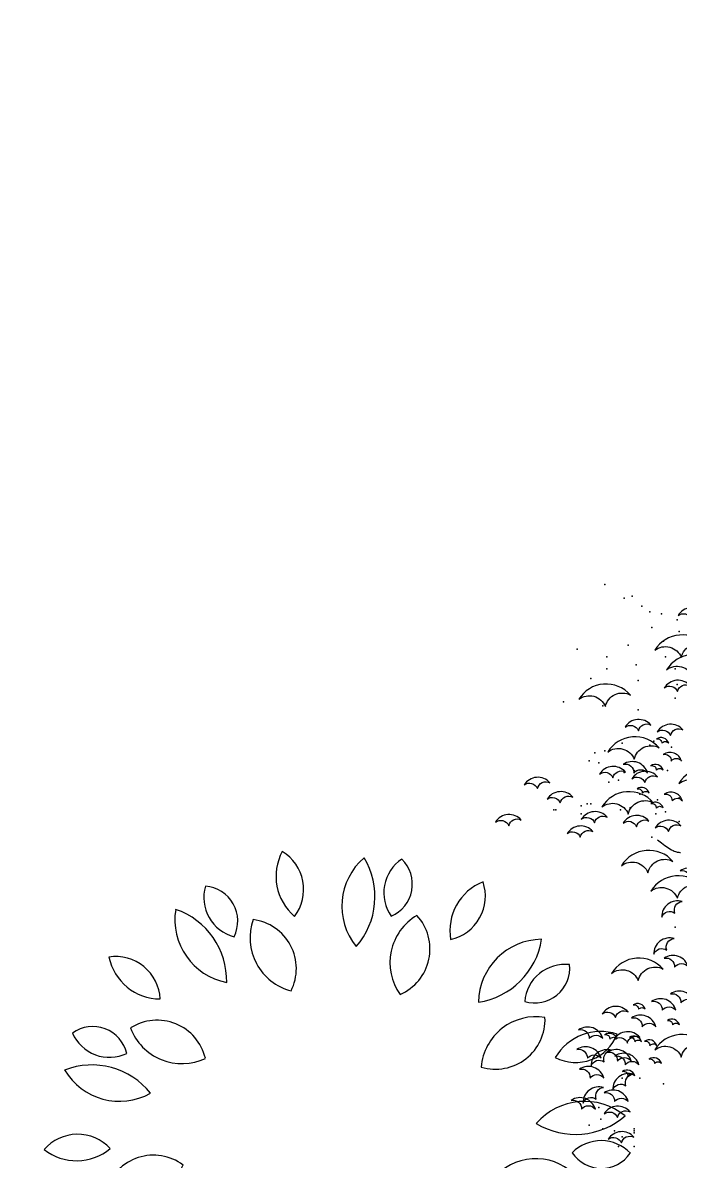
# Model space of a CAD drawing. Header units: millimetres. Extents: x 209.8 to 281.8, y 45 to 110.
# Drawn here: x 240.275 to 240.774, y 88.776 to 89.64 of the extents above; entities that cross this region are included whole.
import ezdxf

# ---------------------------------------------------------------- set-up
doc = ezdxf.new("R2010")
doc.units = ezdxf.units.MM
doc.header["$LTSCALE"] = 0.65
for name, color, linetype in [('ARBOLES', 95, 'Continuous'), ('eje2grueso', 5, 'Continuous'), ('murodelgado', 1, 'Continuous'), ('puertas', 20, 'Continuous')]:
    doc.layers.add(name, color=color, linetype=linetype)

# ---------------------------------------------------------------- blocks, each defined once
blk = doc.blocks.new('arb-pl51')
for points in [[(-0.1427, 0.2051, -0.500189), (-0.1301, 0.2109, 0.508573), (-0.1562, 0.2088, -0.500189)], [(-0.1529, 0.1663, -0.500189), (-0.1276, 0.1779, 0.508573), (-0.1797, 0.1736, -0.500189)], [(-0.141, 0.1465, -0.500189), (-0.1157, 0.1581, 0.508573), (-0.1678, 0.1538, -0.500189)], [(-0.2297, 0.1166, -0.500189), (-0.2044, 0.1282, 0.508573), (-0.2566, 0.1239, -0.500189)], [(-0.1566, 0.1318, -0.500189), (-0.144, 0.1376, 0.508573), (-0.1701, 0.1354, -0.500189)], [(-0.1963, 0.0921, -0.500189), (-0.1837, 0.0979, 0.508573), (-0.2098, 0.0957, -0.500189)], [(-0.1639, 0.0872, -0.500189), (-0.1512, 0.093, 0.508573), (-0.1773, 0.0909, -0.500189)], [(-0.2005, 0.0632, -0.500189), (-0.1752, 0.0748, 0.508573), (-0.2274, 0.0705, -0.500189)], [(-0.1726, 0.0794, -0.500189), (-0.1656, 0.0794, 0.508573), (-0.1779, 0.0838, -0.500189)], [(-0.1631, 0.0614, -0.500189), (-0.1527, 0.0614, 0.508573), (-0.1711, 0.0681, -0.500189)], [(-0.2009, 0.0492, -0.500189), (-0.187, 0.0492, 0.508573), (-0.2116, 0.0581, -0.500189)], [(-0.1782, 0.0522, -0.500189), (-0.1713, 0.0522, 0.508573), (-0.1836, 0.0567, -0.500189)], [(-0.2221, 0.0445, -0.500189), (-0.2095, 0.0503, 0.508573), (-0.2356, 0.0482, -0.500189)], [(-0.1897, 0.0396, -0.500189), (-0.177, 0.0454, 0.508573), (-0.2031, 0.0433, -0.500189)], [(-0.1285, 0.0313, -0.500189), (-0.1032, 0.0429, 0.508573), (-0.1554, 0.0386, -0.500189)], [(-0.2986, 0.0335, -0.500189), (-0.2859, 0.0393, 0.508573), (-0.312, 0.0372, -0.500189)], [(-0.1923, 0.0288, -0.500189), (-0.1853, 0.0288, 0.508573), (-0.1976, 0.0333, -0.500189)], [(-0.2754, 0.019, -0.500189), (-0.2627, 0.0248, 0.508573), (-0.2888, 0.0227, -0.500189)], [(-0.2065, 0.0077, -0.500189), (-0.1812, 0.0192, 0.508573), (-0.2333, 0.0149, -0.500189)], [(-0.1622, 0.0212, -0.500189), (-0.1518, 0.0212, 0.508573), (-0.1702, 0.0278, -0.500189)], [(-0.1782, 0.0138, -0.500189), (-0.1713, 0.0139, 0.508573), (-0.1836, 0.0183, -0.500189)], [(-0.3276, -0.0041, -0.500189), (-0.3149, 0.0017, 0.508573), (-0.341, -0.0005, -0.500189)], [(-0.2406, -0.0012, -0.500189), (-0.228, 0.0046, 0.508573), (-0.2541, 0.0024, -0.500189)], [(-0.1983, -0.0051, -0.500189), (-0.1857, 0.0007, 0.508573), (-0.2117, -0.0014, -0.500189)], [(-0.1658, -0.01, -0.500189), (-0.1532, -0.0042, 0.508573), (-0.1793, -0.0063, -0.500189)], [(-0.2551, -0.0157, -0.500189), (-0.2425, -0.0099, 0.508573), (-0.2685, -0.0121, -0.500189)], [(-0.1866, -0.0518, -0.500189), (-0.1613, -0.0402, 0.508573), (-0.2135, -0.0446, -0.500189)], [(-0.1568, -0.0776, -0.500189), (-0.1316, -0.066, 0.508573), (-0.1837, -0.0703, -0.500189)], [(-0.1434, -0.0586, -0.500189), (-0.1295, -0.0586, 0.508573), (-0.1541, -0.0497, -0.500189)], [(-0.1594, -0.0925, -0.500189), (-0.1519, -0.0808, 0.508573), (-0.1727, -0.0967, -0.500189)], [(-0.1676, -0.1301, -0.500189), (-0.16, -0.1184, 0.508573), (-0.1808, -0.1343, -0.500189)], [(-0.1965, -0.1609, -0.500189), (-0.1712, -0.1493, 0.508573), (-0.2234, -0.1536, -0.500189)], [(-0.1596, -0.1472, -0.500189), (-0.1457, -0.1472, 0.508573), (-0.1703, -0.1383, -0.500189)], [(-0.1532, -0.1833, -0.500189), (-0.1392, -0.1833, 0.508573), (-0.1639, -0.1744, -0.500189)], [(-0.1962, -0.19, -0.500189), (-0.1893, -0.19, 0.508573), (-0.2016, -0.1855, -0.500189)], [(-0.1722, -0.1909, -0.500189), (-0.1583, -0.1909, 0.508573), (-0.1829, -0.182, -0.500189)], [(-0.2194, -0.1983, -0.500189), (-0.2068, -0.1926, 0.508573), (-0.2329, -0.1947, -0.500189)], [(-0.1925, -0.2076, -0.500189), (-0.1786, -0.2076, 0.508573), (-0.2032, -0.1987, -0.500189)], [(-0.1617, -0.2058, -0.500189), (-0.1547, -0.2058, 0.508573), (-0.167, -0.2013, -0.500189)], [(-0.2461, -0.2196, -0.500189), (-0.2322, -0.2196, 0.508573), (-0.2568, -0.2107, -0.500189)], [(-0.2251, -0.2201, -0.500189), (-0.2181, -0.2201, 0.508573), (-0.2304, -0.2157, -0.500189)], [(-0.2075, -0.2241, -0.500189), (-0.1949, -0.2183, 0.508573), (-0.221, -0.2205, -0.500189)], [(-0.2, -0.2229, -0.500189), (-0.1931, -0.2229, 0.508573), (-0.2054, -0.2185, -0.500189)], [(-0.1529, -0.2383, -0.500189), (-0.1276, -0.2267, 0.508573), (-0.1797, -0.231, -0.500189)], [(-0.248, -0.2396, -0.500189), (-0.2341, -0.2396, 0.508573), (-0.2587, -0.2307, -0.500189)], [(-0.1848, -0.2268, -0.500189), (-0.1778, -0.2267, 0.508573), (-0.1901, -0.2223, -0.500189)], [(-0.2309, -0.2432, -0.500189), (-0.2234, -0.2315, 0.508573), (-0.2442, -0.2474, -0.500189)], [(-0.2175, -0.2424, -0.500189), (-0.2036, -0.2424, 0.508573), (-0.2282, -0.2335, -0.500189)], [(-0.2096, -0.2462, -0.500189), (-0.1957, -0.2462, 0.508573), (-0.2203, -0.2373, -0.500189)], [(-0.18, -0.2449, -0.500189), (-0.173, -0.2449, 0.508573), (-0.1853, -0.2404, -0.500189)], [(-0.2452, -0.2596, -0.500189), (-0.2313, -0.2596, 0.508573), (-0.2559, -0.2507, -0.500189)], [(-0.207, -0.2573, -0.500189), (-0.2, -0.2573, 0.508573), (-0.2123, -0.2529, -0.500189)], [(-0.209, -0.2674, -0.500189), (-0.2015, -0.2557, 0.508573), (-0.2223, -0.2716, -0.500189)], [(-0.239, -0.2809, -0.500189), (-0.2315, -0.2691, 0.508573), (-0.2523, -0.285, -0.500189)], [(-0.2204, -0.2834, -0.500189), (-0.2065, -0.2834, 0.508573), (-0.2311, -0.2745, -0.500189)], [(-0.2538, -0.2911, -0.500189), (-0.2399, -0.2911, 0.508573), (-0.2645, -0.2822, -0.500189)], [(-0.2174, -0.2995, -0.500189), (-0.2048, -0.2937, 0.508573), (-0.2309, -0.2958, -0.500189)], [(-0.2135, -0.3253, -0.500189), (-0.2008, -0.3195, 0.508573), (-0.2269, -0.3216, -0.500189)]]:
    blk.add_lwpolyline(points, format="xyb", close=True)
blk.add_lwpolyline([(-0.1768, -0.0183), (-0.1728, -0.0214), (-0.1695, -0.024), (-0.1667, -0.0259), (-0.1645, -0.0274), (-0.1627, -0.0285), (-0.1612, -0.0293), (-0.16, -0.0298), (-0.1589, -0.0302), (-0.1579, -0.0305), (-0.157, -0.0307), (-0.1561, -0.0309), (-0.1553, -0.031), (-0.1545, -0.0311), (-0.1537, -0.0311)])
for p in [(-0.2304, 0.2402), (-0.2106, 0.2263), (-0.2026, 0.2283), (-0.1927, 0.2183), (-0.1848, 0.2124), (-0.1729, 0.2104), (-0.1828, 0.1965), (-0.157, 0.2045), (-0.155, 0.1926), (-0.2582, 0.1747), (-0.2066, 0.1787), (-0.1709, 0.1827), (-0.2284, 0.1668), (-0.1689, 0.1668), (-0.2284, 0.1549), (-0.1987, 0.1589), (-0.159, 0.1549), (-0.2443, 0.145), (-0.1967, 0.143), (-0.157, 0.139), (-0.2721, 0.1212), (-0.2324, 0.1172), (-0.159, 0.1251), (-0.1967, 0.1132), (-0.1808, 0.0815), (-0.2403, 0.0696), (-0.2304, 0.0716), (-0.2126, 0.0795), (-0.1848, 0.0775), (-0.1629, 0.0756), (-0.2463, 0.0617), (-0.2364, 0.0597), (-0.2106, 0.0498), (-0.2006, 0.0518), (-0.1669, 0.0518), (-0.2264, 0.0399), (-0.2165, 0.0419), (-0.1947, 0.028), (-0.155, 0.024), (-0.282, 0.0121), (-0.28, 0.0121), (-0.2542, 0.0161), (-0.2483, 0.0181), (-0.2443, 0.0181), (-0.2145, 0.0121), (-0.2046, 0.0141), (-0.1768, 0.022), (-0.2542, 0.0081), (-0.1788, 0.0081), (-0.1689, 0.0101), (-0.155, 0.0002), (-0.1828, -0.0157), (-0.1828, -0.0157), (-0.159, -0.1069), (-0.2126, -0.2596), (-0.1947, -0.2596), (-0.1709, -0.2655), (-0.2364, -0.2893), (-0.2463, -0.3072), (-0.2344, -0.3012), (-0.2324, -0.3111), (-0.2006, -0.3111), (-0.2205, -0.3131), (-0.2126, -0.3191), (-0.2006, -0.3131), (-0.2006, -0.3151), (-0.2165, -0.329), (-0.2006, -0.329), (-0.2006, -0.329)]:
    blk.add_point(p)
blk = doc.blocks.new('arb-pl57')
for centre, radius, start, end in [((-0.0086, 0.4615), 0.0887, 151.7015, 229.7406), ((-0.126, 0.4393), 0.0753, 322.8639, 58.5782), ((0.1217, 0.411), 0.1079, 130.709, 219.1064), ((-0.0576, 0.427), 0.1272, 318.6571, 31.1583), ((0.1526, 0.4336), 0.0681, 123.4613, 215.4329), ((0.0737, 0.4483), 0.059, 293.3115, 45.5828), ((-0.151, 0.4255), 0.0681, 163.4613, 255.4329), ((-0.2208, 0.386), 0.059, 333.3115, 85.5828), ((0.2848, 0.3697), 0.0887, 111.7015, 189.7406), ((0.1806, 0.4282), 0.0753, 282.8639, 18.5782), ((-0.1601, 0.3883), 0.1079, 170.709, 259.1064), ((-0.3077, 0.2853), 0.1272, 358.6571, 71.1583), ((-0.0484, 0.3576), 0.0926, 160.5035, 255.3285), ((-0.1465, 0.3056), 0.0835, 333.2488, 82.5832), ((0.1875, 0.3157), 0.0926, 120.5035, 215.3285), ((0.079, 0.3389), 0.0835, 293.2488, 42.5832), ((0.3521, 0.2473), 0.1079, 90.709, 179.1064), ((0.2251, 0.3748), 0.1272, 278.6571, 351.1583), ((-0.368, 0.2508), 0.0753, 2.8639, 98.5782), ((-0.2924, 0.3432), 0.0887, 191.7015, 269.7406), ((0.3903, 0.2448), 0.0681, 83.4613, 175.4329), ((0.3393, 0.3067), 0.059, 253.3115, 5.5828), ((-0.2978, 0.1352), 0.0835, 13.2488, 122.5832), ((0.3412, 0.132), 0.0926, 80.5035, 175.3285), ((0.2731, 0.2196), 0.0835, 253.2488, 2.5832), ((-0.4064, 0.149), 0.059, 13.3115, 125.5828), ((-0.3782, 0.2241), 0.0681, 203.4613, 295.4329), ((-0.256, 0.238), 0.0926, 200.5035, 295.3285), ((0.4505, 0.1109), 0.0887, 71.7015, 149.7406), ((0.4083, 0.2226), 0.0753, 242.8639, 338.5782), ((-0.4082, 0.016), 0.1272, 38.6571, 111.1583), ((-0.3613, 0.1898), 0.1079, 210.709, 299.1064), ((0.4234, -0.0262), 0.1079, 50.709, 139.1064), ((0.408, 0.1531), 0.1272, 238.6571, 311.1583), ((-0.4322, -0.0492), 0.0753, 42.8639, 138.5782), ((-0.4337, 0.0702), 0.0887, 231.7015, 309.7406), ((0.4511, -0.0527), 0.0681, 43.4613, 135.4329), ((-0.3041, -0.0926), 0.0835, 53.2488, 162.5832), ((0.341, -0.1076), 0.0926, 40.5035, 135.3285), ((0.4518, 0.0275), 0.059, 213.3115, 325.5828), ((-0.3382, 0.013), 0.0926, 240.5035, 335.3285), ((0.345, 0.0033), 0.0835, 213.2488, 322.5832), ((-0.3962, -0.1519), 0.059, 53.3115, 165.5828), ((-0.4229, -0.0762), 0.0681, 243.4613, 335.4329), ((0.4111, -0.194), 0.0887, 31.7015, 109.7406), ((0.4505, -0.0813), 0.0753, 202.8639, 298.5782), ((-0.3121, -0.2549), 0.1272, 78.6571, 151.1583), ((-0.3879, -0.0916), 0.1079, 250.709, 339.1064), ((-0.1625, -0.2712), 0.0835, 93.2488, 202.5832), ((-0.2565, -0.2122), 0.0926, 280.5035, 15.3285), ((0.3022, -0.2816), 0.1079, 10.709, 99.1064), ((0.4057, -0.1344), 0.1272, 198.6571, 271.1583), ((0.2611, -0.2086), 0.0835, 173.2488, 282.5832), ((0.1868, -0.2909), 0.0926, 0.5035, 95.3285), ((-0.2885, -0.3203), 0.0753, 82.8639, 178.5782), ((-0.3665, -0.2297), 0.0887, 271.7015, 349.7406), ((0.0607, -0.317), 0.0835, 133.2488, 242.5832), ((-0.0492, -0.3323), 0.0926, 320.5035, 55.3285), ((0.3585, -0.2587), 0.059, 173.3115, 285.5828), ((0.3064, -0.3196), 0.0681, 3.4613, 95.4329), ((-0.0643, -0.4006), 0.1272, 118.6571, 191.1583), ((-0.2273, -0.3243), 0.1079, 290.709, 19.1064), ((0.2191, -0.353), 0.1272, 158.6571, 231.1583), ((0.0452, -0.3993), 0.1079, 330.709, 59.1064), ((-0.195, -0.3758), 0.059, 93.3115, 205.5828), ((-0.2641, -0.335), 0.0681, 283.4613, 15.4329), ((0.2876, -0.3412), 0.0753, 162.8639, 258.5782), ((0.1849, -0.4022), 0.0887, 351.7015, 69.7406), ((-0.0043, -0.4356), 0.0753, 122.8639, 218.5782), ((-0.1222, -0.4163), 0.0887, 311.7015, 29.7406), ((0.1031, -0.418), 0.059, 133.3115, 245.5828), ((0.0239, -0.4311), 0.0681, 323.4613, 55.4329)]:
    blk.add_arc(centre, radius, start, end)

msp = doc.modelspace()

# ---------------------------------------------------------------- linework, layer by layer
at = {"layer": 'eje2grueso'}
msp.add_open_spline([(244.07441, 93.49819), (243.68623, 93.4741), (243.31012, 93.45445), (242.47454, 93.39126), (242.01707, 93.34245), (241.09277, 93.16971), (240.62919, 93.04885), (239.42332, 92.64524), (238.70909, 92.30556), (237.51361, 91.63723), (237.01899, 91.33298), (236.04207, 90.69753), (235.56286, 90.36498), (234.79688, 89.79173), (234.49793, 89.55552), (234.10906, 89.23306), (234.00578, 89.14584), (233.90502, 89.05928)], degree=3, knots=[3.819367, 3.819367, 3.819367, 3.819367, 4.949603, 4.949603, 6.362662, 6.362662, 7.775722, 7.775722, 10.122092, 10.122092, 11.820698, 11.820698, 13.519304, 13.519304, 14.662873, 14.662873, 15.088328, 15.088328, 15.088328, 15.088328], dxfattribs=at)
at = {"layer": 'murodelgado'}
for points, knots in [([(243.99941, 93.56871), (243.87265, 93.56098), (243.74705, 93.55363), (243.22642, 93.52268), (242.83955, 93.49854), (242.05866, 93.41828), (241.66342, 93.36017), (240.86978, 93.18886), (240.4736, 93.07863), (239.16485, 92.63037), (238.30446, 92.18581), (236.92875, 91.3678), (236.39798, 91.02672), (235.36483, 90.31591), (234.86378, 89.94366), (234.22762, 89.42995), (234.06334, 89.29336), (233.90502, 89.15815)], [3.887851, 3.887851, 3.887851, 3.887851, 4.258669, 4.258669, 5.436206, 5.436206, 6.640309, 6.640309, 7.844411, 7.844411, 10.702194, 10.702194, 12.530506, 12.530506, 14.358818, 14.358818, 15.020308, 15.020308, 15.020308, 15.020308]), ([(244.1542, 93.42804), (243.3169, 93.37494), (241.8982, 93.3226), (239.50921, 92.6732), (237.23937, 91.42867), (235.23872, 90.0694), (234.20159, 89.21652), (233.90502, 88.96029)], [3.746682, 3.746682, 3.746682, 3.746682, 6.171178, 8.178549, 11.043782, 13.890825, 15.157626, 15.157626, 15.157626, 15.157626])]:
    msp.add_open_spline(points, degree=3, knots=knots, dxfattribs=at)
at = {"layer": 'puertas'}
msp.add_circle((241.75502, 86.8853), 2.07396, dxfattribs=at)

# ---------------------------------------------------------------- block references
at = {"layer": 'ARBOLES'}
for name, p, xscale, yscale, zscale in [('arb-pl51', (240.88996, 89.03338), 0.75, 0.75, 0.75), ('arb-pl57', (240.51137, 88.78422), 0.45, 0.45, 0.45)]:
    msp.add_blockref(name, p, dxfattribs=dict(at, xscale=xscale, yscale=yscale, zscale=zscale))

doc.saveas('drawing.dxf')
